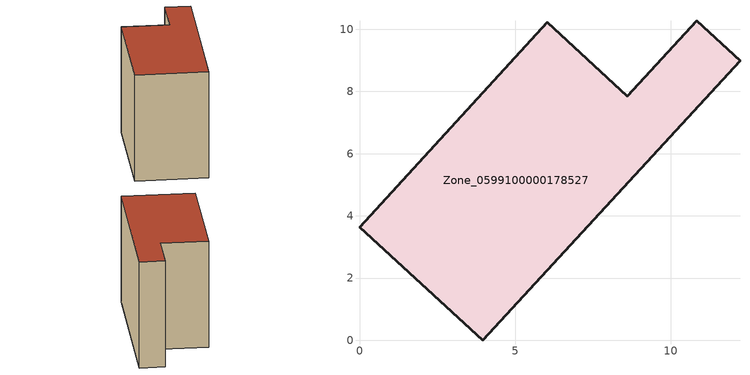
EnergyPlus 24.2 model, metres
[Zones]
Zone_0599100000178527
 floor ground (C_G): 3.96,0 0,3.64 6.03,10.22 8.61,7.85 10.84,10.27 12.23,8.99 z0
 wall outside (C_F): 3.96,0 12.23,8.99 10.84,10.27 8.61,7.85 6.03,10.22 0,3.64 3.96,0 z0:8.32
 roof outside (C_R): 0,3.64 3.96,0 12.23,8.99 10.84,10.27 8.61,7.85 6.03,10.22 z8.32
[BUILDING]
Pand.0599100000178527: North Axis=0; Terrain=City; Loads Convergence Tolerance Value=0.04; Temperature Convergence Tolerance Value=0.4; Solar Distribution=FullExterior; Maximum Number of Warmup Days=25; Minimum Number of Warmup Days=1
[Site:Location]
Rotterdam.The.Hague.AP_ZH_NLD Design_Conditions: Latitude=51.96; Longitude=4.45; Time Zone=1; Elevation=-4.5
[SITE:GROUNDTEMPERATURE:BUILDINGSURFACE]
18, 18, 18, 18, 18, 18, 18, 18, 18, 18, 18, 18
[MATERIAL] Thermal Absorptance=0.9; Solar Absorptance=0.7; Visible Absorptance=0.7
Name | Roughness | Thickness | Conductivity | Density | Specific Heat
G.TI.1975-1991 | MediumSmooth | 0.15 | 0.288461 | 540 | 1210
F.TI.1975-1991 | Rough | 0.3 | 0.230769 | 1920 | 840
R.TI.1975-1991 | MediumRough | 0.2 | 0.153846 | 1500 | 1000
[CONSTRUCTION]
C_G: G.TI.1975-1991
C_F: F.TI.1975-1991
C_R: R.TI.1975-1991
[ZONE]
Zone_0599100000178527: Type=1; Multiplier=1; Ceiling Height=Autocalculate; Volume=Autocalculate; Floor Area=autocalculate; Part of Total Floor Area=Yes
[ZONEINFILTRATION:DESIGNFLOWRATE]
Infil_Zone_0599100000178527: Zone or ZoneList or Space or SpaceList=Zone_0599100000178527; Schedule=AlwaysOn; Design Flow Rate Calculation Method=Flow/Area; Flow Rate per Floor Area=0.003; Constant Term Coefficient=1; Temperature Term Coefficient=0; Velocity Term Coefficient=0; Velocity Squared Term Coefficient=0
[HVACTEMPLATE:ZONE:IDEALLOADSAIRSYSTEM]
Zone_0599100000178527: Maximum Heating Supply Air Temperature=50; Minimum Cooling Supply Air Temperature=13; Maximum Heating Supply Air Humidity Ratio=0.0156; Minimum Cooling Supply Air Humidity Ratio=0.0077; Heating Limit=NoLimit; Cooling Limit=NoLimit; Dehumidification Control Type=ConstantSensibleHeatRatio; Cooling Sensible Heat Ratio=0.7; Dehumidification Setpoint=60; Humidification Control Type=None; Humidification Setpoint=30; Outdoor Air Method=None; Outdoor Air Flow Rate per Person=0.00944; Outdoor Air Flow Rate per Zone Floor Area=0; Outdoor Air Flow Rate per Zone=0; Demand Controlled Ventilation Type=None; Outdoor Air Economizer Type=NoEconomizer; Heat Recovery Type=None; Sensible Heat Recovery Effectiveness=0.7; Latent Heat Recovery Effectiveness=0.65
[ZONECONTROL:THERMOSTAT]
ThermostatControl_Zone_0599100000178527: Zone or ZoneList=Zone_0599100000178527; Control Type Schedule=DualSetpointControlType; Control 1=Thermostat_Zone_0599100000178527; Temperature Difference Between Cutout And Setpoint=0
[THERMOSTATSETPOINT:DUALSETPOINT]
Thermostat_Zone_0599100000178527: Heating Setpoint Temperature Schedule=HeatingSetpoint_Zone_0599100000178527; Cooling Setpoint Temperature Schedule=CoolingSetpoint_Zone_0599100000178527
[SCHEDULE:COMPACT]
HeatingSetpoint_Zone_0599100000178527: Through: 12/31, For: AllDays, Until: 24:00, 21
CoolingSetpoint_Zone_0599100000178527: Through: 12/31, For: AllDays, Until: 24:00, 24
DualSetpointControlType: Through: 12/31, For: AllDays, Until: 24:00, 4
AlwaysOn: Through: 12/31, For: AllDays, Until: 24:00, 1
